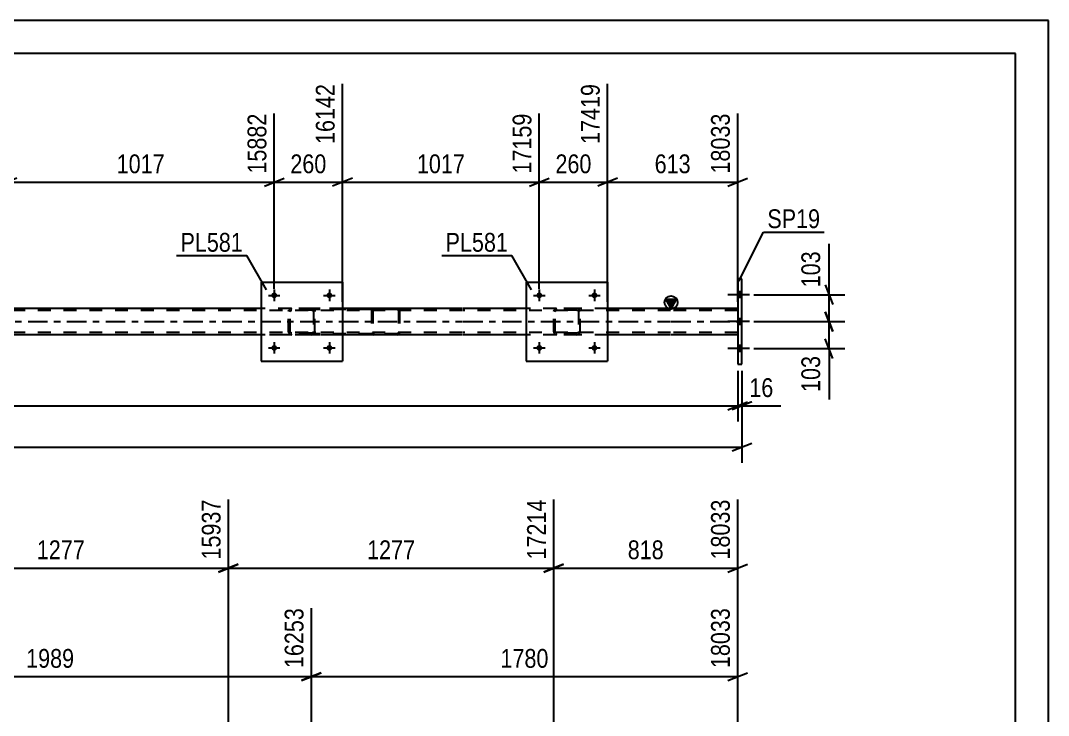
# Model space of a CAD drawing. Header units: millimetres. Extents: x 0 to 841, y 0 to 594.
# Drawn here: x 684.4 to 841, y 488.2 to 594 of the extents above; entities that cross this region are included whole.
import ezdxf

# ---------------------------------------------------------------- set-up
doc = ezdxf.new("R2010")
doc.units = ezdxf.units.MM
doc.linetypes.add('DXK_LINE_DOT2', pattern=[3.9198, 1.9599, -1.9599])
doc.linetypes.add('DXK_LINE_DOT3', pattern=[5.9187, 2.979, -0.9799, 0.9799, -0.9799])
doc.styles.add('Arial Narrow', font='ARIALN.TTF', dxfattribs={"height": 0.2})

# ---------------------------------------------------------------- blocks, each defined once
blk = doc.blocks.new('Unknown-318885092-1133')
at = {"color": 5, "linetype": 'Continuous'}
for p, q in [((841, 594), (0, 594)), ((841, 0), (841, 594)), ((836, 589), (5, 589)), ((836, 5), (836, 589))]:
    blk.add_line(p, q, dxfattribs=at)
blk = doc.blocks.new('Bolt-318885092-2839 - 2837')
at = {"linetype": 'Continuous'}
for points in [[(723.51, 544.17, -1), (722.63, 544.17, -1)], [(731.91, 544.17, -1), (731.03, 544.17, -1)]]:
    blk.add_hatch(color=1, dxfattribs=at).paths.add_polyline_path(points)
at = {"color": 1, "linetype": 'Continuous'}
for p, q in [((723.07, 545.05), (723.07, 543.29)), ((731.47, 545.05), (731.47, 543.29)), ((722.19, 544.17), (723.95, 544.17)), ((730.59, 544.17), (732.35, 544.17))]:
    blk.add_line(p, q, dxfattribs=at)
blk = doc.blocks.new('Bolt-318885092-2840 - 2837')
at = {"linetype": 'Continuous'}
for points in [[(723.51, 552.17, -1), (722.63, 552.17, -1)], [(731.91, 552.17, -1), (731.03, 552.17, -1)]]:
    blk.add_hatch(color=1, dxfattribs=at).paths.add_polyline_path(points)
at = {"color": 1, "linetype": 'Continuous'}
for p, q in [((723.07, 553.05), (723.07, 551.29)), ((731.47, 553.05), (731.47, 551.29)), ((722.19, 552.17), (723.95, 552.17)), ((730.59, 552.17), (732.35, 552.17))]:
    blk.add_line(p, q, dxfattribs=at)
blk = doc.blocks.new('Bolt-318885092-2841 - 2837')
at = {"linetype": 'Continuous'}
for points in [[(763.89, 544.17, -1), (763.01, 544.17, -1)], [(772.29, 544.17, -1), (771.41, 544.17, -1)]]:
    blk.add_hatch(color=1, dxfattribs=at).paths.add_polyline_path(points)
at = {"color": 1, "linetype": 'Continuous'}
for p, q in [((763.45, 545.05), (763.45, 543.29)), ((771.85, 545.05), (771.85, 543.29)), ((762.57, 544.17), (764.33, 544.17)), ((770.97, 544.17), (772.73, 544.17))]:
    blk.add_line(p, q, dxfattribs=at)
blk = doc.blocks.new('Bolt-318885092-2842 - 2837')
at = {"linetype": 'Continuous'}
for points in [[(763.89, 552.17, -1), (763.01, 552.17, -1)], [(772.29, 552.17, -1), (771.41, 552.17, -1)]]:
    blk.add_hatch(color=1, dxfattribs=at).paths.add_polyline_path(points)
at = {"color": 1, "linetype": 'Continuous'}
for p, q in [((763.45, 553.05), (763.45, 551.29)), ((771.85, 553.05), (771.85, 551.29)), ((762.57, 552.17), (764.33, 552.17)), ((770.97, 552.17), (772.73, 552.17))]:
    blk.add_line(p, q, dxfattribs=at)
blk = doc.blocks.new('Part-318885092-2856 - 2837')
at = {"color": 7, "linetype": 'DXK_LINE_DOT2'}
for p, q in [((725.27, 549.69), (725.31, 549.87)), ((725.31, 549.87), (725.27, 549.69)), ((725.27, 546.65), (725.27, 549.69)), ((725.51, 549.69), (725.53, 549.78)), ((725.51, 546.65), (725.51, 549.69)), ((725.53, 549.78), (725.58, 549.86)), ((725.57, 550.13), (725.75, 550.17)), ((725.75, 550.17), (725.57, 550.13)), ((725.58, 549.86), (725.66, 549.91)), ((725.66, 549.91), (725.75, 549.93)), ((728.79, 550.17), (725.75, 550.17)), ((728.79, 549.93), (725.75, 549.93)), ((728.79, 550.17), (728.98, 550.13)), ((728.98, 550.13), (728.79, 550.17)), ((728.79, 549.93), (728.89, 549.91)), ((728.89, 549.91), (728.96, 549.86)), ((728.96, 549.86), (729.02, 549.78)), ((729.02, 549.78), (729.03, 549.69)), ((729.03, 549.69), (729.03, 546.65)), ((729.24, 549.87), (729.27, 549.69)), ((729.27, 549.69), (729.24, 549.87)), ((729.27, 546.65), (729.27, 549.69)), ((725.31, 546.46), (725.27, 546.65)), ((725.27, 546.65), (725.31, 546.46)), ((725.53, 546.55), (725.51, 546.65)), ((725.58, 546.48), (725.53, 546.55)), ((725.66, 546.42), (725.58, 546.48)), ((725.75, 546.41), (725.66, 546.42)), ((728.89, 546.42), (728.79, 546.41)), ((728.96, 546.48), (728.89, 546.42)), ((729.02, 546.55), (728.96, 546.48)), ((729.03, 546.65), (729.02, 546.55)), ((729.27, 546.65), (729.24, 546.46)), ((729.24, 546.46), (729.27, 546.65)), ((725.75, 546.17), (725.57, 546.2)), ((725.57, 546.2), (725.75, 546.17)), ((728.79, 546.41), (725.75, 546.41)), ((728.79, 546.17), (725.75, 546.17)), ((728.98, 546.2), (728.79, 546.17)), ((728.79, 546.17), (728.98, 546.2))]:
    blk.add_line(p, q, dxfattribs=at)
at = {"color": 7, "linetype": 'DXK_LINE_DOT3'}
blk.add_line((727.27, 548.17), (727.27, 548.17), dxfattribs=at)
at = {"color": 7, "linetype": 'DXK_LINE_DOT2'}
for centre, start, end in [((725.75, 549.69), 112.5, 157.5), ((725.75, 549.69), 112.5, 157.5), ((728.79, 549.69), 22.5, 67.5), ((728.79, 549.69), 22.5, 67.5), ((725.75, 546.65), 202.5, 247.5), ((725.75, 546.65), 202.5, 247.5), ((728.79, 546.65), 292.5, 337.5), ((728.79, 546.65), 292.5, 337.5)]:
    blk.add_arc(centre, 0.48, start, end, dxfattribs=at)
blk = doc.blocks.new('Part-318885092-2861 - 2837')
at = {"color": 2, "linetype": 'Continuous'}
for p, q in [((721.07, 554.17), (721.07, 542.17)), ((721.07, 554.17), (733.47, 554.17)), ((733.47, 554.17), (733.47, 542.17)), ((721.07, 542.17), (733.47, 542.17))]:
    blk.add_line(p, q, dxfattribs=at)
blk = doc.blocks.new('Part-318885092-2862 - 2837')
at = {"color": 7, "linetype": 'DXK_LINE_DOT2'}
for p, q in [((765.65, 549.69), (765.69, 549.87)), ((765.69, 549.87), (765.65, 549.69)), ((765.65, 546.65), (765.65, 549.69)), ((765.89, 549.69), (765.91, 549.78)), ((765.89, 546.65), (765.89, 549.69)), ((765.91, 549.78), (765.96, 549.86)), ((765.95, 550.13), (766.13, 550.17)), ((766.13, 550.17), (765.95, 550.13)), ((765.96, 549.86), (766.04, 549.91)), ((766.04, 549.91), (766.13, 549.93)), ((769.17, 550.17), (766.13, 550.17)), ((769.17, 549.93), (766.13, 549.93)), ((769.17, 550.17), (769.36, 550.13)), ((769.36, 550.13), (769.17, 550.17)), ((769.17, 549.93), (769.27, 549.91)), ((769.27, 549.91), (769.34, 549.86)), ((769.34, 549.86), (769.4, 549.78)), ((769.4, 549.78), (769.41, 549.69)), ((769.41, 549.69), (769.41, 546.65)), ((769.62, 549.87), (769.65, 549.69)), ((769.65, 549.69), (769.62, 549.87)), ((769.65, 546.65), (769.65, 549.69)), ((765.69, 546.46), (765.65, 546.65)), ((765.65, 546.65), (765.69, 546.46)), ((765.91, 546.55), (765.89, 546.65)), ((765.96, 546.48), (765.91, 546.55)), ((766.04, 546.42), (765.96, 546.48)), ((766.13, 546.41), (766.04, 546.42)), ((769.27, 546.42), (769.17, 546.41)), ((769.34, 546.48), (769.27, 546.42)), ((769.4, 546.55), (769.34, 546.48)), ((769.41, 546.65), (769.4, 546.55)), ((769.65, 546.65), (769.62, 546.46)), ((769.62, 546.46), (769.65, 546.65)), ((766.13, 546.17), (765.95, 546.2)), ((765.95, 546.2), (766.13, 546.17)), ((769.17, 546.41), (766.13, 546.41)), ((769.17, 546.17), (766.13, 546.17)), ((769.36, 546.2), (769.17, 546.17)), ((769.17, 546.17), (769.36, 546.2))]:
    blk.add_line(p, q, dxfattribs=at)
at = {"color": 7, "linetype": 'DXK_LINE_DOT3'}
blk.add_line((767.65, 548.17), (767.65, 548.17), dxfattribs=at)
at = {"color": 7, "linetype": 'DXK_LINE_DOT2'}
for centre, start, end in [((766.13, 549.69), 112.5, 157.5), ((766.13, 549.69), 112.5, 157.5), ((769.17, 549.69), 22.5, 67.5), ((769.17, 549.69), 22.5, 67.5), ((766.13, 546.65), 202.5, 247.5), ((766.13, 546.65), 202.5, 247.5), ((769.17, 546.65), 292.5, 337.5), ((769.17, 546.65), 292.5, 337.5)]:
    blk.add_arc(centre, 0.48, start, end, dxfattribs=at)
blk = doc.blocks.new('Part-318885092-2867 - 2837')
at = {"color": 2, "linetype": 'Continuous'}
for p, q in [((761.45, 554.17), (761.45, 542.17)), ((761.45, 554.17), (773.85, 554.17)), ((773.85, 554.17), (773.85, 542.17)), ((761.45, 542.17), (773.85, 542.17))]:
    blk.add_line(p, q, dxfattribs=at)
blk = doc.blocks.new('Part-318885092-2955 - 2837')
at = {"color": 2, "linetype": 'Continuous'}
for p, q in [((794.31, 554.67), (793.67, 554.67)), ((793.67, 554.67), (793.67, 541.67)), ((794.31, 541.67), (794.31, 554.67)), ((793.67, 541.67), (794.31, 541.67))]:
    blk.add_line(p, q, dxfattribs=at)
blk = doc.blocks.new('Part-318885092-2981 - 2837')
at = {"color": 7, "linetype": 'DXK_LINE_DOT2'}
for p, q in [((741.81, 550.17), (726.34, 550.17)), ((741.81, 550.01), (726.34, 550.01)), ((737.92, 549.97), (737.9, 549.85)), ((737.9, 549.85), (737.9, 546.49)), ((738.07, 549.85), (738.08, 549.91)), ((738.07, 549.85), (738.07, 546.49)), ((738.08, 549.91), (738.12, 549.96)), ((738.24, 550.17), (738.11, 550.14)), ((738.12, 549.96), (738.17, 549.99)), ((738.17, 549.99), (738.24, 550.01)), ((741.94, 550.14), (741.81, 550.17)), ((741.81, 550.01), (741.88, 549.99)), ((741.88, 549.99), (741.9, 549.98)), ((741.9, 549.98), (741.93, 549.96)), ((741.93, 549.96), (741.97, 549.91)), ((741.97, 549.91), (741.98, 549.85)), ((741.98, 549.85), (741.98, 546.49)), ((742.15, 549.85), (742.13, 549.97)), ((742.15, 549.85), (742.15, 546.49)), ((737.9, 546.49), (737.92, 546.36)), ((738.08, 546.43), (738.07, 546.49)), ((738.12, 546.37), (738.08, 546.43)), ((741.97, 546.43), (741.93, 546.37)), ((741.98, 546.49), (741.97, 546.43)), ((742.13, 546.36), (742.15, 546.49)), ((741.81, 546.33), (726.34, 546.33)), ((741.81, 546.17), (726.34, 546.17)), ((738.11, 546.19), (738.24, 546.17)), ((738.12, 546.37), (738.15, 546.35)), ((738.15, 546.35), (738.17, 546.34)), ((738.17, 546.34), (738.24, 546.33)), ((741.88, 546.34), (741.81, 546.33)), ((741.81, 546.17), (741.94, 546.19)), ((741.93, 546.37), (741.88, 546.34))]:
    blk.add_line(p, q, dxfattribs=at)
for centre, start, end in [((738.23, 549.83), 110.7583, 155.68), ((741.83, 549.83), 24.32, 69.2417), ((738.23, 546.5), 204.32, 249.2417), ((741.83, 546.5), 290.7583, 335.68)]:
    blk.add_arc(centre, 0.331, start, end, dxfattribs=at)
blk = doc.blocks.new('Bolt-318885092-3004 - 2837')
at = {"linetype": 'Continuous'}
for points in [[(794.31, 551.83), (794.31, 552.71), (793.67, 552.71), (793.67, 551.83)], [(794.31, 551.83), (794.31, 552.71), (793.67, 552.71), (793.67, 551.83)], [(794.31, 551.83), (794.31, 552.71), (793.67, 552.71), (793.67, 551.83)], [(794.31, 547.73), (794.31, 548.61), (793.67, 548.61), (793.67, 547.73)], [(794.31, 547.73), (794.31, 548.61), (793.67, 548.61), (793.67, 547.73)], [(794.31, 543.63), (794.31, 544.51), (793.67, 544.51), (793.67, 543.63)], [(794.31, 543.63), (794.31, 544.51), (793.67, 544.51), (793.67, 543.63)], [(794.31, 543.63), (794.31, 544.51), (793.67, 544.51), (793.67, 543.63)]]:
    blk.add_hatch(color=1, dxfattribs=at).paths.add_polyline_path(points)
at = {"color": 1, "linetype": 'Continuous'}
for p, q in [((794.31, 552.71), (793.67, 552.71)), ((794.31, 552.71), (793.67, 552.71)), ((794.31, 552.71), (793.67, 552.71)), ((795.47, 552.27), (792.15, 552.27)), ((795.47, 552.27), (792.15, 552.27)), ((795.47, 552.27), (792.15, 552.27)), ((794.31, 551.83), (793.67, 551.83)), ((794.31, 551.83), (793.67, 551.83)), ((794.31, 551.83), (793.67, 551.83)), ((795.47, 548.17), (792.15, 548.17)), ((795.47, 548.17), (792.15, 548.17)), ((794.31, 548.61), (793.67, 548.61)), ((794.31, 548.61), (793.67, 548.61)), ((794.31, 547.73), (793.67, 547.73)), ((794.31, 547.73), (793.67, 547.73)), ((795.47, 544.07), (792.15, 544.07)), ((795.47, 544.07), (792.15, 544.07)), ((795.47, 544.07), (792.15, 544.07)), ((794.31, 544.51), (793.67, 544.51)), ((794.31, 544.51), (793.67, 544.51)), ((794.31, 544.51), (793.67, 544.51)), ((794.31, 543.63), (793.67, 543.63)), ((794.31, 543.63), (793.67, 543.63)), ((794.31, 543.63), (793.67, 543.63))]:
    blk.add_line(p, q, dxfattribs=at)
blk = doc.blocks.new('Part-318885092-3047 - 2837')
at = {"linetype": 'Continuous'}
blk.add_hatch(color=2, dxfattribs=at).paths.add_polyline_path([(783.52, 550.17), (782.72, 551.57), (784.32, 551.57)])
at = {"color": 2, "linetype": 'Continuous'}
for p, q in [((783.52, 550.17), (782.72, 551.57)), ((782.72, 551.57), (784.32, 551.57)), ((784.32, 551.57), (783.52, 550.17)), ((721.07, 550.17), (682.39, 550.17)), ((751.75, 550.17), (733.47, 550.17)), ((761.45, 550.17), (751.85, 550.17)), ((783.45, 550.17), (773.85, 550.17)), ((793.67, 550.17), (783.55, 550.17)), ((721.07, 546.17), (682.39, 546.17)), ((751.75, 546.17), (733.47, 546.17)), ((761.45, 546.17), (751.85, 546.17)), ((783.45, 546.17), (773.85, 546.17)), ((793.67, 546.17), (783.55, 546.17))]:
    blk.add_line(p, q, dxfattribs=at)
at = {"color": 7, "linetype": 'DXK_LINE_DOT2'}
for p, q in [((751.75, 549.85), (87.78, 549.85)), ((733.47, 550.17), (721.07, 550.17)), ((783.45, 549.85), (751.85, 549.85)), ((773.85, 550.17), (761.45, 550.17)), ((793.67, 549.85), (783.55, 549.85)), ((793.67, 550.17), (793.67, 546.17)), ((751.75, 546.49), (87.78, 546.49)), ((783.45, 546.49), (751.85, 546.49)), ((793.67, 546.49), (783.55, 546.49)), ((751.75, 546.17), (108.11, 546.17)), ((733.47, 546.17), (721.07, 546.17)), ((773.85, 546.17), (751.85, 546.17))]:
    blk.add_line(p, q, dxfattribs=at)
at = {"color": 7, "linetype": 'DXK_LINE_DOT3'}
for p, q in [((87.78, 548.17), (751.75, 548.17)), ((751.85, 548.17), (783.45, 548.17)), ((783.55, 548.17), (793.67, 548.17))]:
    blk.add_line(p, q, dxfattribs=at)
at = {"color": 2, "linetype": 'Continuous'}
blk.add_circle((783.52, 551.07), 1, dxfattribs=at)
blk = doc.blocks.new('StraightDimension-318885092-3080 - 2837')
at = {"color": 7, "linetype": 'Continuous'}
for p, q in [((794.31, 540.67), (794.31, 526.68)), ((792.81, 528.48), (795.81, 529.68)), ((87.14, 529.08), (794.31, 529.08))]:
    blk.add_line(p, q, dxfattribs=at)
blk = doc.blocks.new('StraightDimension-318885092-3091 - 2837')
at = {"color": 7, "linetype": 'Continuous'}
for p, q in [((773.85, 551.17), (773.85, 584.35)), ((793.67, 551.17), (793.67, 579.85)), ((775.35, 570.01), (772.35, 568.81)), ((792.17, 568.81), (795.17, 570.01)), ((773.85, 569.41), (793.67, 569.41))]:
    blk.add_line(p, q, dxfattribs=at)
at = {"color": 0, "linetype": 'Continuous'}
blk.add_wipeout([(793.07, 580.45), (788.87, 580.45), (788.87, 570.11), (793.07, 570.11)], dxfattribs=at)
at = {"color": 0}
blk.add_wipeout([(787.11, 570.16), (787.11, 574.36), (780.42, 574.36), (780.42, 570.16)], dxfattribs=at)
at = {"color": 3, "linetype": 'Continuous', "style": 'Arial Narrow'}
blk.add_text('18033', height=2.863, rotation=90.0002, dxfattribs=at).set_placement((792.47, 570.71))
at = {"color": 3, "style": 'Arial Narrow'}
blk.add_text('613', height=2.863, dxfattribs=at).set_placement((781.02, 570.76))
blk = doc.blocks.new('StraightDimension-318885092-3102 - 2837')
at = {"color": 7, "linetype": 'Continuous'}
for p, q in [((773.85, 551.17), (773.85, 584.35)), ((763.45, 553.17), (763.45, 579.85)), ((761.95, 568.81), (764.95, 570.01)), ((775.35, 570.01), (772.35, 568.81)), ((763.45, 569.41), (773.85, 569.41))]:
    blk.add_line(p, q, dxfattribs=at)
at = {"color": 0}
blk.add_wipeout([(772, 570.16), (772, 574.36), (765.31, 574.36), (765.31, 570.16)], dxfattribs=at)
at = {"color": 3, "style": 'Arial Narrow'}
blk.add_text('260', height=2.863, dxfattribs=at).set_placement((765.91, 570.76))
at = {"color": 0, "linetype": 'Continuous'}
blk.add_wipeout([(773.25, 584.95), (769.05, 584.95), (769.05, 574.61), (773.25, 574.61)], dxfattribs=at)
at = {"color": 3, "linetype": 'Continuous', "style": 'Arial Narrow'}
blk.add_text('17419', height=2.863, rotation=90.0002, dxfattribs=at).set_placement((772.65, 575.21))
blk = doc.blocks.new('StraightDimension-318885092-3118 - 2837')
at = {"color": 7, "linetype": 'Continuous'}
for p, q in [((733.47, 551.17), (733.47, 584.35)), ((763.45, 553.17), (763.45, 579.85)), ((734.97, 570.01), (731.97, 568.81)), ((761.95, 568.81), (764.95, 570.01)), ((733.47, 569.41), (763.45, 569.41))]:
    blk.add_line(p, q, dxfattribs=at)
at = {"color": 0, "linetype": 'Continuous'}
blk.add_wipeout([(762.85, 580.45), (758.65, 580.45), (758.65, 570.11), (762.85, 570.11)], dxfattribs=at)
at = {"color": 0}
blk.add_wipeout([(752.72, 570.16), (752.72, 574.36), (744.21, 574.36), (744.21, 570.16)], dxfattribs=at)
at = {"color": 3, "linetype": 'Continuous', "style": 'Arial Narrow'}
blk.add_text('17159', height=2.863, rotation=90.0002, dxfattribs=at).set_placement((762.25, 570.71))
at = {"color": 3, "style": 'Arial Narrow'}
blk.add_text('1017', height=2.863, dxfattribs=at).set_placement((744.81, 570.76))
blk = doc.blocks.new('StraightDimension-318885092-3138 - 2837')
at = {"color": 7, "linetype": 'Continuous'}
for p, q in [((733.47, 551.17), (733.47, 584.35)), ((723.07, 553.17), (723.07, 579.85)), ((721.57, 568.81), (724.57, 570.01)), ((734.97, 570.01), (731.97, 568.81)), ((723.07, 569.41), (733.47, 569.41))]:
    blk.add_line(p, q, dxfattribs=at)
at = {"color": 0}
blk.add_wipeout([(731.62, 570.16), (731.62, 574.36), (724.93, 574.36), (724.93, 570.16)], dxfattribs=at)
at = {"color": 3, "style": 'Arial Narrow'}
blk.add_text('260', height=2.863, dxfattribs=at).set_placement((725.53, 570.76))
at = {"color": 0, "linetype": 'Continuous'}
blk.add_wipeout([(732.87, 584.95), (728.67, 584.95), (728.67, 574.61), (732.87, 574.61)], dxfattribs=at)
at = {"color": 3, "linetype": 'Continuous', "style": 'Arial Narrow'}
blk.add_text('16142', height=2.863, rotation=90.0002, dxfattribs=at).set_placement((732.27, 575.21))
blk = doc.blocks.new('StraightDimension-318885092-3158 - 2837')
at = {"color": 7, "linetype": 'Continuous'}
for p, q in [((682.39, 551.17), (682.39, 584.35)), ((723.07, 553.17), (723.07, 579.85)), ((683.89, 570.01), (680.89, 568.81)), ((721.57, 568.81), (724.57, 570.01)), ((682.39, 569.41), (723.07, 569.41))]:
    blk.add_line(p, q, dxfattribs=at)
at = {"color": 0, "linetype": 'Continuous'}
blk.add_wipeout([(722.47, 580.45), (718.27, 580.45), (718.27, 570.11), (722.47, 570.11)], dxfattribs=at)
at = {"color": 0}
blk.add_wipeout([(706.99, 570.16), (706.99, 574.36), (698.48, 574.36), (698.48, 570.16)], dxfattribs=at)
at = {"color": 3, "linetype": 'Continuous', "style": 'Arial Narrow'}
blk.add_text('15882', height=2.863, rotation=90.0002, dxfattribs=at).set_placement((721.87, 570.71))
at = {"color": 3, "style": 'Arial Narrow'}
blk.add_text('1017', height=2.863, dxfattribs=at).set_placement((699.08, 570.76))
blk = doc.blocks.new('StraightDimension-318885092-3648 - 2837')
at = {"color": 7, "linetype": 'Continuous'}
for p, q in [((793.67, 540.67), (793.67, 532.94)), ((792.17, 534.74), (795.17, 535.94)), ((87.78, 535.34), (793.67, 535.34))]:
    blk.add_line(p, q, dxfattribs=at)
blk = doc.blocks.new('StraightDimension-318885092-3658 - 2837')
at = {"color": 7, "linetype": 'Continuous'}
for p, q in [((793.67, 540.67), (793.67, 532.94)), ((794.31, 540.67), (794.31, 532.94)), ((792.17, 534.74), (795.17, 535.94)), ((795.81, 535.94), (792.81, 534.74)), ((793.67, 535.34), (794.31, 535.34))]:
    blk.add_line(p, q, dxfattribs=at)
at = {"color": 0}
blk.add_wipeout([(799.7, 536.09), (799.7, 540.29), (794.84, 540.29), (794.84, 536.09)], dxfattribs=at)
at = {"color": 7, "linetype": 'Continuous'}
blk.add_line((794.31, 535.34), (800.22, 535.34), dxfattribs=at)
blk.add_line((794.31, 535.34), (800.22, 535.34), dxfattribs=at)
at = {"color": 3, "style": 'Arial Narrow'}
blk.add_text('16', height=2.863, dxfattribs=at).set_placement((795.44, 536.69))
blk = doc.blocks.new('StraightDimension-318885092-3669 - 2837')
at = {"color": 7, "linetype": 'Continuous'}
for p, q in [((806.98, 549.67), (808.18, 546.67)), ((796.14, 548.17), (809.98, 548.17)), ((807.58, 544.07), (807.58, 548.17)), ((808.18, 542.57), (806.98, 545.57)), ((796.14, 544.07), (809.98, 544.07))]:
    blk.add_line(p, q, dxfattribs=at)
at = {"color": 0}
blk.add_wipeout([(806.83, 543.54), (802.63, 543.54), (802.63, 536.86), (806.83, 536.86)], dxfattribs=at)
at = {"color": 7, "linetype": 'Continuous'}
blk.add_line((807.58, 544.07), (807.58, 536.33), dxfattribs=at)
blk.add_line((807.58, 544.07), (807.58, 536.33), dxfattribs=at)
at = {"color": 3, "style": 'Arial Narrow'}
blk.add_text('103', height=2.863, rotation=90.0002, dxfattribs=at).set_placement((806.23, 537.46))
blk = doc.blocks.new('StraightDimension-318885092-3679 - 2837')
at = {"color": 7, "linetype": 'Continuous'}
for p, q in [((806.98, 553.77), (808.18, 550.77)), ((796.14, 552.27), (809.98, 552.27)), ((807.58, 548.17), (807.58, 552.27)), ((808.18, 546.67), (806.98, 549.67)), ((796.14, 548.17), (809.98, 548.17))]:
    blk.add_line(p, q, dxfattribs=at)
at = {"color": 0}
blk.add_wipeout([(806.83, 559.48), (802.63, 559.48), (802.63, 552.79), (806.83, 552.79)], dxfattribs=at)
at = {"color": 7, "linetype": 'Continuous'}
blk.add_line((807.58, 552.27), (807.58, 560), dxfattribs=at)
blk.add_line((807.58, 552.27), (807.58, 560), dxfattribs=at)
at = {"color": 3, "style": 'Arial Narrow'}
blk.add_text('103', height=2.863, rotation=90.0002, dxfattribs=at).set_placement((806.23, 553.39))
blk = doc.blocks.new('StraightDimension-318885092-4357 - 3819')
at = {"color": 7, "linetype": 'Continuous'}
for p, q in [((649.17, 466.4), (649.17, 509.06)), ((728.73, 466.4), (728.73, 504.56)), ((650.67, 494.72), (647.67, 493.52)), ((649.17, 494.12), (728.73, 494.12)), ((727.23, 493.52), (730.23, 494.72))]:
    blk.add_line(p, q, dxfattribs=at)
at = {"color": 0, "linetype": 'Continuous'}
blk.add_wipeout([(728.13, 505.16), (723.93, 505.16), (723.93, 494.82), (728.13, 494.82)], dxfattribs=at)
at = {"color": 0}
blk.add_wipeout([(693.2, 494.87), (693.2, 499.07), (684.69, 499.07), (684.69, 494.87)], dxfattribs=at)
at = {"color": 3, "linetype": 'Continuous', "style": 'Arial Narrow'}
blk.add_text('16253', height=2.863, rotation=90.0002, dxfattribs=at).set_placement((727.53, 495.42))
at = {"color": 3, "style": 'Arial Narrow'}
blk.add_text('1989', height=2.863, dxfattribs=at).set_placement((685.29, 495.47))
blk = doc.blocks.new('StraightDimension-318885092-5224 - 3819')
at = {"color": 7, "linetype": 'Continuous'}
for p, q in [((716.1, 478.24), (716.1, 521.09)), ((765.65, 478.24), (765.65, 521.09)), ((717.6, 511.25), (714.6, 510.05)), ((716.1, 510.65), (765.65, 510.65)), ((764.15, 510.05), (767.15, 511.25))]:
    blk.add_line(p, q, dxfattribs=at)
at = {"color": 0, "linetype": 'Continuous'}
blk.add_wipeout([(765.05, 521.69), (760.85, 521.69), (760.85, 511.35), (765.05, 511.35)], dxfattribs=at)
at = {"color": 0}
blk.add_wipeout([(745.13, 511.4), (745.13, 515.6), (736.62, 515.6), (736.62, 511.4)], dxfattribs=at)
at = {"color": 3, "linetype": 'Continuous', "style": 'Arial Narrow'}
blk.add_text('17214', height=2.863, rotation=90.0002, dxfattribs=at).set_placement((764.45, 511.95))
at = {"color": 3, "style": 'Arial Narrow'}
blk.add_text('1277', height=2.863, dxfattribs=at).set_placement((737.22, 512))
blk = doc.blocks.new('StraightDimension-318885092-4345 - 3819')
at = {"color": 7, "linetype": 'Continuous'}
for p, q in [((728.73, 466.4), (728.73, 504.56)), ((793.67, 470.4), (793.67, 504.56)), ((730.23, 494.72), (727.23, 493.52)), ((728.73, 494.12), (793.67, 494.12)), ((792.17, 493.52), (795.17, 494.72))]:
    blk.add_line(p, q, dxfattribs=at)
at = {"color": 0, "linetype": 'Continuous'}
blk.add_wipeout([(793.07, 505.16), (788.87, 505.16), (788.87, 494.82), (793.07, 494.82)], dxfattribs=at)
at = {"color": 0}
blk.add_wipeout([(765.46, 494.87), (765.46, 499.07), (756.94, 499.07), (756.94, 494.87)], dxfattribs=at)
at = {"color": 3, "linetype": 'Continuous', "style": 'Arial Narrow'}
blk.add_text('18033', height=2.863, rotation=90.0002, dxfattribs=at).set_placement((792.47, 495.42))
at = {"color": 3, "style": 'Arial Narrow'}
blk.add_text('1780', height=2.863, dxfattribs=at).set_placement((757.54, 495.47))
blk = doc.blocks.new('StraightDimension-318885092-5214 - 3819')
at = {"color": 7, "linetype": 'Continuous'}
for p, q in [((665.02, 478.24), (665.02, 521.09)), ((716.1, 478.24), (716.1, 521.09)), ((666.52, 511.25), (663.52, 510.05)), ((665.02, 510.65), (716.1, 510.65)), ((714.6, 510.05), (717.6, 511.25))]:
    blk.add_line(p, q, dxfattribs=at)
at = {"color": 0, "linetype": 'Continuous'}
blk.add_wipeout([(715.5, 521.69), (711.3, 521.69), (711.3, 511.35), (715.5, 511.35)], dxfattribs=at)
at = {"color": 0}
blk.add_wipeout([(694.82, 511.4), (694.82, 515.6), (686.31, 515.6), (686.31, 511.4)], dxfattribs=at)
at = {"color": 3, "linetype": 'Continuous', "style": 'Arial Narrow'}
blk.add_text('15937', height=2.863, rotation=90.0002, dxfattribs=at).set_placement((714.9, 511.95))
at = {"color": 3, "style": 'Arial Narrow'}
blk.add_text('1277', height=2.863, dxfattribs=at).set_placement((686.91, 512))
blk = doc.blocks.new('StraightDimension-318885092-5234 - 3819')
at = {"color": 7, "linetype": 'Continuous'}
for p, q in [((765.65, 478.24), (765.65, 521.09)), ((793.67, 470.4), (793.67, 521.09)), ((767.15, 511.25), (764.15, 510.05)), ((765.65, 510.65), (793.67, 510.65)), ((792.17, 510.05), (795.17, 511.25))]:
    blk.add_line(p, q, dxfattribs=at)
at = {"color": 0, "linetype": 'Continuous'}
blk.add_wipeout([(793.07, 521.69), (788.87, 521.69), (788.87, 511.35), (793.07, 511.35)], dxfattribs=at)
at = {"color": 0}
blk.add_wipeout([(783.01, 511.4), (783.01, 515.6), (776.32, 515.6), (776.32, 511.4)], dxfattribs=at)
at = {"color": 3, "linetype": 'Continuous', "style": 'Arial Narrow'}
blk.add_text('18033', height=2.863, rotation=90.0002, dxfattribs=at).set_placement((792.47, 511.95))
at = {"color": 3, "style": 'Arial Narrow'}
blk.add_text('818', height=2.863, dxfattribs=at).set_placement((776.92, 512))
blk = doc.blocks.new('Mark-318885092-2857 - 2837')
at = {"color": 0}
blk.add_wipeout([(718.3, 558.81), (718.3, 561.81), (708.8, 561.81), (708.8, 558.81)], dxfattribs=at)
blk.add_wipeout([(718.3, 558.81), (718.3, 561.81), (708.8, 561.81), (708.8, 558.81)], dxfattribs=at)
at = {"color": 30, "linetype": 'Continuous'}
for p in [(708.2, 558.21), (721.9, 553.02)]:
    blk.add_line(p, (718.9, 558.21), dxfattribs=at)
at = {"color": 3, "style": 'Arial Narrow'}
blk.add_text('PL581', height=2.863, dxfattribs=at).set_placement((708.8, 558.81))
blk = doc.blocks.new('Mark-318885092-2863 - 2837')
at = {"color": 0}
blk.add_wipeout([(758.68, 558.81), (758.68, 561.81), (749.18, 561.81), (749.18, 558.81)], dxfattribs=at)
blk.add_wipeout([(758.68, 558.81), (758.68, 561.81), (749.18, 561.81), (749.18, 558.81)], dxfattribs=at)
at = {"color": 30, "linetype": 'Continuous'}
for p in [(748.58, 558.21), (762.28, 553.02)]:
    blk.add_line(p, (759.28, 558.21), dxfattribs=at)
at = {"color": 3, "style": 'Arial Narrow'}
blk.add_text('PL581', height=2.863, dxfattribs=at).set_placement((749.18, 558.81))
blk = doc.blocks.new('Mark-318885092-2951 - 2837')
at = {"color": 0}
blk.add_wipeout([(806.23, 562.4), (806.23, 565.4), (798.19, 565.4), (798.19, 562.4)], dxfattribs=at)
blk.add_wipeout([(806.23, 562.4), (806.23, 565.4), (798.19, 565.4), (798.19, 562.4)], dxfattribs=at)
at = {"color": 30, "linetype": 'Continuous'}
for p, q in [((793.83, 554.33), (797.59, 561.8)), ((797.59, 561.8), (806.83, 561.8))]:
    blk.add_line(p, q, dxfattribs=at)
at = {"color": 3, "style": 'Arial Narrow'}
blk.add_text('SP19', height=2.863, dxfattribs=at).set_placement((798.19, 562.4))

msp = doc.modelspace()

# ---------------------------------------------------------------- block references
for name in ['Unknown-318885092-1133', 'Part-318885092-2955 - 2837', 'Part-318885092-2861 - 2837', 'Bolt-318885092-2840 - 2837', 'Part-318885092-2867 - 2837', 'Bolt-318885092-2842 - 2837', 'Bolt-318885092-3004 - 2837', 'Part-318885092-3047 - 2837', 'Part-318885092-2856 - 2837', 'Part-318885092-2981 - 2837', 'Part-318885092-2862 - 2837', 'Bolt-318885092-2839 - 2837', 'Bolt-318885092-2841 - 2837']:
    msp.add_blockref(name, (0, 0))

# ---------------------------------------------------------------- next in the draw order: block references
for name in ['StraightDimension-318885092-3091 - 2837', 'StraightDimension-318885092-3080 - 2837', 'StraightDimension-318885092-4357 - 3819']:
    msp.add_blockref(name, (0, 0))

# ---------------------------------------------------------------- next in the draw order: block references
for name in ['StraightDimension-318885092-3102 - 2837', 'StraightDimension-318885092-3648 - 2837', 'StraightDimension-318885092-5224 - 3819']:
    msp.add_blockref(name, (0, 0))

# ---------------------------------------------------------------- next in the draw order: block references
for name in ['StraightDimension-318885092-3118 - 2837', 'StraightDimension-318885092-3658 - 2837', 'StraightDimension-318885092-5214 - 3819', 'StraightDimension-318885092-4345 - 3819']:
    msp.add_blockref(name, (0, 0))

# ---------------------------------------------------------------- next in the draw order: block references
for name in ['StraightDimension-318885092-3138 - 2837', 'Mark-318885092-2863 - 2837', 'StraightDimension-318885092-3669 - 2837', 'StraightDimension-318885092-5234 - 3819']:
    msp.add_blockref(name, (0, 0))

# ---------------------------------------------------------------- next in the draw order: block references
for name in ['StraightDimension-318885092-3158 - 2837', 'StraightDimension-318885092-3679 - 2837']:
    msp.add_blockref(name, (0, 0))

# ---------------------------------------------------------------- next in the draw order: block references
for name in ['Mark-318885092-2951 - 2837', 'Mark-318885092-2857 - 2837']:
    msp.add_blockref(name, (0, 0))

doc.saveas('drawing.dxf')
